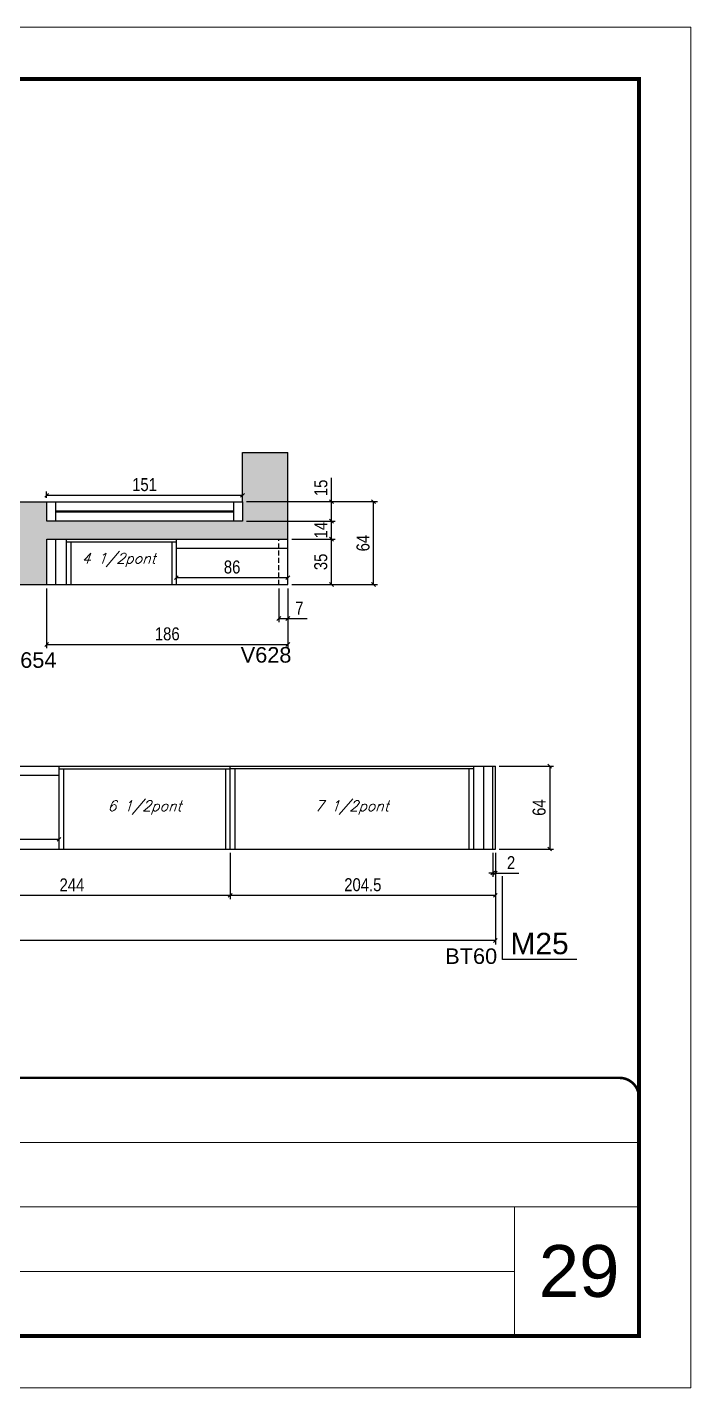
# Model space of a CAD drawing. Extents: x 3309 to 9590, y -2522 to 14608.
# Drawn here: x 4283 to 4794, y 5518 to 6568 of the extents above; entities that cross this region are included whole.
import ezdxf

# ---------------------------------------------------------------- set-up
doc = ezdxf.new("R2010")
doc.units = 0
for name, pattern in [('CONTINUO', [0]), ('DASHED', [0.75, 0.5, -0.25]), ('HIDDEN', [0.375, 0.25, -0.125])]:
    doc.linetypes.add(name, pattern=pattern)
for name, color, linetype in [('5', 5, 'Continuous'), ('COTA', 241, 'Continuous'), ('NOMENCLATURA', 7, 'Continuous'), ('Painéis', 200, 'Continuous'), ('SARR_2.2x7', 40, 'Continuous'), ('SARR_3.5x7', 81, 'Continuous'), ('texto', 7, 'Continuous')]:
    doc.layers.add(name, color=color, linetype=linetype)
for name, color, linetype, lineweight in [('CARIMBO', 255, 'Continuous', 9), ('Folhas', 255, 'Continuous', 9), ('SARRAFO DE PRESSAO', 251, 'DASHED', 9)]:
    doc.layers.add(name, color=color, linetype=linetype, lineweight=lineweight)
doc.styles.add('ARIAL', font='arial.ttf')
doc.styles.add('COTA TECNICA', font='techl___.ttf', dxfattribs={"height": 10})
doc.styles.add('Romans', font='romans.shx')
doc.styles.get("Standard").update_dxf_attribs({"font": 'arial.ttf'})
doc.dimstyles.new('PAINEL', dxfattribs={"dimtxt": 10, "dimasz": 3, "dimexe": 3, "dimexo": 3, "dimgap": 3, "dimtad": 1, "dimdec": 1, "dimzin": 12, "dimdsep": 46, "dimtxsty": 'COTA TECNICA', "dimblk1": 'OBLIQUE', "dimblk2": 'OBLIQUE', "dimsah": 1, "dimcen": 0.9, "dimclrd": 4, "dimclre": 4, "dimclrt": 240, "dimadec": 1, "dimazin": 3, "dimtfac": 1, "dimtdec": 1, "dimtmove": 0, "dimatfit": 3, "dimfxl": 1, "dimtolj": 1, "dimtzin": 12, "dimarcsym": 0})

# ---------------------------------------------------------------- blocks, each defined once
blk = doc.blocks.new('9999999999')
at = {"color": 30, "linetype": 'CONTINUO'}
for p, q in [((98564.6, 34379.6), (99584, 34379.6)), ((98564.6, 34329.8), (99488, 34329.8)), ((99584, 34329.8), (99488, 34329.8)), ((99488, 34329.8), (99488, 34230.2)), ((98564.6, 34280), (99488, 34280))]:
    blk.add_line(p, q, dxfattribs=at)
at = {"color": 30, "linetype": 'CONTINUO', "const_width": 2}
blk.add_lwpolyline([(99584, 34230.2), (99584, 34414.4, 0.414214), (99569, 34429.4), (98229, 34429.4, 0.414214), (98214, 34414.4), (98214, 34245.2, 0.414214), (98229, 34230.2), (99584, 34230.2)], format="xyb", dxfattribs=at)
at = {"layer": 'Folhas'}
blk.add_lwpolyline([(98139, 34190.2), (99624, 34190.2), (99624, 35240.2), (98139, 35240.2)], close=True, dxfattribs=at)
at = {"layer": 'Folhas', "color": 30, "const_width": 3}
blk.add_lwpolyline([(98214, 34230.2), (99584, 34230.2), (99584, 35200.2), (98214, 35200.2)], close=True, dxfattribs=at)
blk = doc.blocks.new('_Oblique')
at = {"color": 0, "linetype": 'ByBlock', "lineweight": -2}
blk.add_line((-0.5, -0.5), (0.5, 0.5), dxfattribs=at)
blk = doc.blocks.new('*D889')
at = {"layer": 'COTA', "color": 4, "linetype": 'ByBlock', "lineweight": -2, "transparency": 16777216}
for p, q in [((4297.7, 6134.7), (4297.7, 6088.5)), ((4483.7, 6134.7), (4483.7, 6088.5)), ((4297.7, 6091.5), (4483.7, 6091.5))]:
    blk.add_line(p, q, dxfattribs=at)
at = {"layer": 'Defpoints', "color": 0, "linetype": 'ByBlock', "transparency": 16777216}
for p in [(4297.7, 6137.7), (4483.7, 6137.7), (4483.7, 6091.5)]:
    blk.add_point(p, dxfattribs=at)
at = {"layer": 'COTA', "color": 4, "linetype": 'ByBlock', "lineweight": -2, "transparency": 16777216, "xscale": 3, "yscale": 3, "zscale": 3, "rotation": 180}
blk.add_blockref('_Oblique', (4297.7, 6091.5), dxfattribs=at)
at = {"layer": 'COTA', "color": 4, "linetype": 'ByBlock', "lineweight": -2, "transparency": 16777216, "xscale": 3, "yscale": 3, "zscale": 3}
blk.add_blockref('_Oblique', (4483.7, 6091.5), dxfattribs=at)
at = {"layer": 'COTA', "color": 240, "linetype": 'ByBlock', "transparency": 16777216, "insert": (4390.7, 6099.6), "char_height": 10, "attachment_point": 5, "style": 'COTA TECNICA'}
blk.add_mtext('\\A1;186', dxfattribs=at)
blk = doc.blocks.new('*D893')
at = {"layer": 'COTA', "color": 4, "lineweight": -2, "transparency": 16777216}
for p, q in [((4451.7, 6186.7), (4520.3, 6186.7)), ((4517.3, 6172.7), (4517.3, 6186.7)), ((4486.7, 6172.7), (4520.3, 6172.7))]:
    blk.add_line(p, q, dxfattribs=at)
at = {"layer": 'Defpoints', "color": 0, "transparency": 16777216}
for p in [(4448.7, 6186.7, 0), (4517.3, 6186.7), (4483.7, 6172.7, 0)]:
    blk.add_point(p, dxfattribs=at)
at = {"layer": 'COTA', "color": 4, "lineweight": -2, "transparency": 16777216, "xscale": 3, "yscale": 3, "zscale": 3}
for p, rotation in [((4517.3, 6186.7), 90), ((4517.3, 6172.7), 270)]:
    blk.add_blockref('_Oblique', p, dxfattribs=dict(at, rotation=rotation))
at = {"layer": 'COTA', "color": 240, "transparency": 16777216, "insert": (4509.2, 6179.7), "char_height": 10, "attachment_point": 5, "rotation": 90, "style": 'COTA TECNICA'}
blk.add_mtext('\\A1;14', dxfattribs=at)
blk = doc.blocks.new('*D894')
at = {"layer": 'COTA', "color": 4, "lineweight": -2, "transparency": 16777216}
for p, q in [((4517.3, 6201.7), (4517.3, 6220)), ((4451.7, 6201.7), (4520.3, 6201.7)), ((4517.3, 6186.7), (4517.3, 6201.7)), ((4451.7, 6186.7), (4520.3, 6186.7))]:
    blk.add_line(p, q, dxfattribs=at)
at = {"layer": 'Defpoints', "color": 0, "transparency": 16777216}
for p in [(4448.7, 6201.7, 0), (4517.3, 6201.7), (4448.7, 6186.7, 0)]:
    blk.add_point(p, dxfattribs=at)
at = {"layer": 'COTA', "color": 4, "lineweight": -2, "transparency": 16777216, "xscale": 3, "yscale": 3, "zscale": 3}
for p, rotation in [((4517.3, 6201.7), 90), ((4517.3, 6186.7), 270)]:
    blk.add_blockref('_Oblique', p, dxfattribs=dict(at, rotation=rotation))
at = {"layer": 'COTA', "color": 240, "transparency": 16777216, "insert": (4509.2, 6212.3), "char_height": 10, "attachment_point": 5, "rotation": 90, "style": 'COTA TECNICA'}
blk.add_mtext('\\A1;15', dxfattribs=at)
blk = doc.blocks.new('*D895')
at = {"layer": 'COTA', "color": 4, "lineweight": -2, "transparency": 16777216}
for p, q in [((4486.7, 6172.7), (4520.3, 6172.7)), ((4517.3, 6137.7), (4517.3, 6172.7)), ((4486.7, 6137.7), (4520.3, 6137.7))]:
    blk.add_line(p, q, dxfattribs=at)
at = {"layer": 'Defpoints', "color": 0, "transparency": 16777216}
for p in [(4483.7, 6172.7, 0), (4517.3, 6172.7), (4483.7, 6137.7, 0)]:
    blk.add_point(p, dxfattribs=at)
at = {"layer": 'COTA', "color": 4, "lineweight": -2, "transparency": 16777216, "xscale": 3, "yscale": 3, "zscale": 3}
for p, rotation in [((4517.3, 6172.7), 90), ((4517.3, 6137.7), 270)]:
    blk.add_blockref('_Oblique', p, dxfattribs=dict(at, rotation=rotation))
at = {"layer": 'COTA', "color": 240, "transparency": 16777216, "insert": (4509.1, 6155.2), "char_height": 10, "attachment_point": 5, "rotation": 90, "style": 'COTA TECNICA'}
blk.add_mtext('\\A1;35', dxfattribs=at)
blk = doc.blocks.new('*D892')
at = {"layer": 'COTA', "color": 4, "lineweight": -2, "transparency": 16777216}
for p, q in [((4451.7, 6201.7), (4552.8, 6201.7)), ((4549.8, 6137.7), (4549.8, 6201.7)), ((4486.7, 6137.7), (4552.8, 6137.7))]:
    blk.add_line(p, q, dxfattribs=at)
at = {"layer": 'Defpoints', "color": 0, "transparency": 16777216}
for p in [(4448.7, 6201.7, 0), (4549.8, 6201.7), (4483.7, 6137.7, 0)]:
    blk.add_point(p, dxfattribs=at)
at = {"layer": 'COTA', "color": 4, "lineweight": -2, "transparency": 16777216, "xscale": 3, "yscale": 3, "zscale": 3}
for p, rotation in [((4549.8, 6201.7), 90), ((4549.8, 6137.7), 270)]:
    blk.add_blockref('_Oblique', p, dxfattribs=dict(at, rotation=rotation))
at = {"layer": 'COTA', "color": 240, "transparency": 16777216, "insert": (4541.7, 6169.7), "char_height": 10, "attachment_point": 5, "rotation": 90, "style": 'COTA TECNICA'}
blk.add_mtext('\\A1;64', dxfattribs=at)
blk = doc.blocks.new('*D891')
at = {"layer": 'COTA', "color": 4, "lineweight": -2, "transparency": 16777216}
for p, q in [((4297.7, 6204.7), (4297.7, 6209.6)), ((4297.7, 6206.6), (4448.7, 6206.6)), ((4448.7, 6204.7), (4448.7, 6209.6))]:
    blk.add_line(p, q, dxfattribs=at)
at = {"layer": 'Defpoints', "color": 0, "transparency": 16777216}
for p in [(4448.7, 6206.6), (4297.7, 6201.7, 0), (4448.7, 6201.7, 0)]:
    blk.add_point(p, dxfattribs=at)
at = {"layer": 'COTA', "color": 4, "lineweight": -2, "transparency": 16777216, "xscale": 3, "yscale": 3, "zscale": 3, "rotation": 180}
blk.add_blockref('_Oblique', (4297.7, 6206.6), dxfattribs=at)
at = {"layer": 'COTA', "color": 4, "lineweight": -2, "transparency": 16777216, "xscale": 3, "yscale": 3, "zscale": 3}
blk.add_blockref('_Oblique', (4448.7, 6206.6), dxfattribs=at)
at = {"layer": 'COTA', "color": 240, "transparency": 16777216, "insert": (4373.2, 6214.8), "char_height": 10, "attachment_point": 5, "style": 'COTA TECNICA'}
blk.add_mtext('\\A1;151', dxfattribs=at)
blk = doc.blocks.new('*D890')
at = {"layer": 'COTA', "color": 4, "lineweight": -2, "transparency": 16777216}
for p, q in [((4397.7, 6140.7), (4397.7, 6146)), ((4483.7, 6143), (4397.7, 6143)), ((4483.7, 6140.7), (4483.7, 6146))]:
    blk.add_line(p, q, dxfattribs=at)
at = {"layer": 'Defpoints', "color": 0, "transparency": 16777216}
for p in [(4397.7, 6143), (4397.7, 6137.7, 0), (4483.7, 6137.7, 0)]:
    blk.add_point(p, dxfattribs=at)
at = {"layer": 'COTA', "color": 4, "lineweight": -2, "transparency": 16777216, "xscale": 3, "yscale": 3, "zscale": 3, "rotation": 180}
blk.add_blockref('_Oblique', (4397.7, 6143), dxfattribs=at)
at = {"layer": 'COTA', "color": 4, "lineweight": -2, "transparency": 16777216, "xscale": 3, "yscale": 3, "zscale": 3}
blk.add_blockref('_Oblique', (4483.7, 6143), dxfattribs=at)
at = {"layer": 'COTA', "color": 240, "transparency": 16777216, "insert": (4440.7, 6151.2), "char_height": 10, "attachment_point": 5, "style": 'COTA TECNICA'}
blk.add_mtext('\\A1;86', dxfattribs=at)
blk = doc.blocks.new('*D897')
at = {"layer": 'COTA', "color": 4, "lineweight": -2, "transparency": 16777216}
for p, q in [((4476.7, 6134.7), (4476.7, 6108.6)), ((4483.7, 6134.7), (4483.7, 6108.6)), ((4476.7, 6111.6), (4483.7, 6111.6)), ((4483.7, 6111.6), (4498.5, 6111.6))]:
    blk.add_line(p, q, dxfattribs=at)
at = {"layer": 'Defpoints', "color": 0, "transparency": 16777216}
for p in [(4476.7, 6137.7), (4483.7, 6137.7), (4483.7, 6111.6)]:
    blk.add_point(p, dxfattribs=at)
at = {"layer": 'COTA', "color": 4, "lineweight": -2, "transparency": 16777216, "xscale": 3, "yscale": 3, "zscale": 3, "rotation": 180}
blk.add_blockref('_Oblique', (4476.7, 6111.6), dxfattribs=at)
at = {"layer": 'COTA', "color": 4, "lineweight": -2, "transparency": 16777216, "xscale": 3, "yscale": 3, "zscale": 3}
blk.add_blockref('_Oblique', (4483.7, 6111.6), dxfattribs=at)
at = {"layer": 'COTA', "color": 240, "transparency": 16777216, "insert": (4492.6, 6119.6), "char_height": 10, "attachment_point": 5, "style": 'COTA TECNICA'}
blk.add_mtext('\\A1;7', dxfattribs=at)
blk = doc.blocks.new('*D905')
at = {"layer": 'COTA', "color": 4, "linetype": 'ByBlock', "lineweight": -2, "transparency": 16777216}
for p, q in [((4195.2, 5930.6), (4195.2, 5894.9)), ((4439.2, 5930.6), (4439.2, 5894.9)), ((4195.2, 5897.9), (4439.2, 5897.9))]:
    blk.add_line(p, q, dxfattribs=at)
at = {"layer": 'Defpoints', "color": 0, "linetype": 'ByBlock', "transparency": 16777216}
for p in [(4195.2, 5933.6), (4439.2, 5933.6), (4439.2, 5897.9)]:
    blk.add_point(p, dxfattribs=at)
at = {"layer": 'COTA', "color": 4, "linetype": 'ByBlock', "lineweight": -2, "transparency": 16777216, "xscale": 3, "yscale": 3, "zscale": 3, "rotation": 180}
blk.add_blockref('_Oblique', (4195.2, 5897.9), dxfattribs=at)
at = {"layer": 'COTA', "color": 4, "linetype": 'ByBlock', "lineweight": -2, "transparency": 16777216, "xscale": 3, "yscale": 3, "zscale": 3}
blk.add_blockref('_Oblique', (4439.2, 5897.9), dxfattribs=at)
at = {"layer": 'COTA', "color": 240, "linetype": 'ByBlock', "transparency": 16777216, "insert": (4317.2, 5905.9), "char_height": 10, "attachment_point": 5, "style": 'COTA TECNICA'}
blk.add_mtext('\\A1;244', dxfattribs=at)
blk = doc.blocks.new('*D906')
at = {"layer": 'COTA', "color": 4, "linetype": 'ByBlock', "lineweight": -2, "transparency": 16777216}
for p, q in [((4439.2, 5930.6), (4439.2, 5894.9)), ((4643.7, 5930.6), (4643.7, 5894.9)), ((4439.2, 5897.9), (4643.7, 5897.9))]:
    blk.add_line(p, q, dxfattribs=at)
at = {"layer": 'Defpoints', "color": 0, "linetype": 'ByBlock', "transparency": 16777216}
for p in [(4439.2, 5933.6), (4643.7, 5933.6), (4643.7, 5897.9)]:
    blk.add_point(p, dxfattribs=at)
at = {"layer": 'COTA', "color": 4, "linetype": 'ByBlock', "lineweight": -2, "transparency": 16777216, "xscale": 3, "yscale": 3, "zscale": 3, "rotation": 180}
blk.add_blockref('_Oblique', (4439.2, 5897.9), dxfattribs=at)
at = {"layer": 'COTA', "color": 4, "linetype": 'ByBlock', "lineweight": -2, "transparency": 16777216, "xscale": 3, "yscale": 3, "zscale": 3}
blk.add_blockref('_Oblique', (4643.7, 5897.9), dxfattribs=at)
at = {"layer": 'COTA', "color": 240, "linetype": 'ByBlock', "transparency": 16777216, "insert": (4541.5, 5906), "char_height": 10, "attachment_point": 5, "style": 'COTA TECNICA'}
blk.add_mtext('\\A1;204.5', dxfattribs=at)
blk = doc.blocks.new('*D912')
at = {"layer": 'COTA', "color": 4, "lineweight": -2, "transparency": 16777216}
for p, q in [((4646.7, 5997.6), (4688.6, 5997.6)), ((4685.6, 5997.6), (4685.6, 5933.6)), ((4646.7, 5933.6), (4688.6, 5933.6))]:
    blk.add_line(p, q, dxfattribs=at)
at = {"layer": 'Defpoints', "color": 0, "transparency": 16777216}
for p in [(4643.7, 5997.6), (4643.7, 5933.6), (4685.6, 5933.6)]:
    blk.add_point(p, dxfattribs=at)
at = {"layer": 'COTA', "color": 4, "lineweight": -2, "transparency": 16777216, "xscale": 3, "yscale": 3, "zscale": 3}
for p, rotation in [((4685.6, 5997.6), 90), ((4685.6, 5933.6), 270)]:
    blk.add_blockref('_Oblique', p, dxfattribs=dict(at, rotation=rotation))
at = {"layer": 'COTA', "color": 240, "transparency": 16777216, "insert": (4677.5, 5965.6), "char_height": 10, "attachment_point": 5, "rotation": 90, "style": 'COTA TECNICA'}
blk.add_mtext('\\A1;64', dxfattribs=at)
blk = doc.blocks.new('*D908')
at = {"layer": 'COTA', "color": 4, "lineweight": -2, "transparency": 16777216}
blk.add_line((4195.2, 5941.1), (4307.2, 5941.1), dxfattribs=at)
at = {"layer": 'Defpoints', "color": 0, "transparency": 16777216}
for p in [(4195.2, 5941.1, 0), (4307.2, 5941.1, 0), (4307.2, 5941.1)]:
    blk.add_point(p, dxfattribs=at)
at = {"layer": 'COTA', "color": 4, "lineweight": -2, "transparency": 16777216, "xscale": 3, "yscale": 3, "zscale": 3, "rotation": 180}
blk.add_blockref('_Oblique', (4195.2, 5941.1), dxfattribs=at)
at = {"layer": 'COTA', "color": 4, "lineweight": -2, "transparency": 16777216, "xscale": 3, "yscale": 3, "zscale": 3}
blk.add_blockref('_Oblique', (4307.2, 5941.1), dxfattribs=at)
at = {"layer": 'COTA', "color": 240, "transparency": 16777216, "insert": (4251.2, 5949.2), "char_height": 10, "attachment_point": 5, "style": 'COTA TECNICA'}
blk.add_mtext('\\A1;112', dxfattribs=at)
blk = doc.blocks.new('*D907')
at = {"layer": 'COTA', "color": 4, "lineweight": -2, "transparency": 16777216}
for p, q in [((3463.2, 5930.6), (3463.2, 5860)), ((4643.7, 5930.6), (4643.7, 5860)), ((4643.7, 5863), (3463.2, 5863))]:
    blk.add_line(p, q, dxfattribs=at)
at = {"layer": 'Defpoints', "color": 0, "transparency": 16777216}
for p in [(3463.2, 5933.6, 0), (4643.7, 5933.6, 0), (3463.2, 5863)]:
    blk.add_point(p, dxfattribs=at)
at = {"layer": 'COTA', "color": 4, "lineweight": -2, "transparency": 16777216, "xscale": 3, "yscale": 3, "zscale": 3, "rotation": 180}
blk.add_blockref('_Oblique', (3463.2, 5863), dxfattribs=at)
at = {"layer": 'COTA', "color": 4, "lineweight": -2, "transparency": 16777216, "xscale": 3, "yscale": 3, "zscale": 3}
blk.add_blockref('_Oblique', (4643.7, 5863), dxfattribs=at)
at = {"layer": 'COTA', "color": 240, "transparency": 16777216, "insert": (4053.5, 5871.1), "char_height": 10, "attachment_point": 5, "style": 'COTA TECNICA'}
blk.add_mtext('\\A1;1180.5', dxfattribs=at)
blk = doc.blocks.new('*D914')
at = {"layer": 'COTA', "color": 4, "lineweight": -2, "transparency": 16777216}
for p, q in [((4641.7, 5930.6), (4641.7, 5912.1)), ((4643.7, 5930.6), (4643.7, 5912.1)), ((4641.7, 5915.1), (4638.7, 5915.1)), ((4641.7, 5915.1), (4643.7, 5915.1)), ((4643.7, 5915.1), (4661.8, 5915.1))]:
    blk.add_line(p, q, dxfattribs=at)
at = {"layer": 'Defpoints', "color": 0, "transparency": 16777216}
for p in [(4641.7, 5933.6), (4643.7, 5933.6), (4643.7, 5915.1)]:
    blk.add_point(p, dxfattribs=at)
at = {"layer": 'COTA', "color": 4, "lineweight": -2, "transparency": 16777216, "xscale": 3, "yscale": 3, "zscale": 3}
blk.add_blockref('_Oblique', (4641.7, 5915.1), dxfattribs=at)
at = {"layer": 'COTA', "color": 4, "lineweight": -2, "transparency": 16777216, "xscale": 3, "yscale": 3, "zscale": 3, "rotation": 180}
blk.add_blockref('_Oblique', (4643.7, 5915.1), dxfattribs=at)
at = {"layer": 'COTA', "color": 240, "transparency": 16777216, "insert": (4655.8, 5923.1), "char_height": 10, "attachment_point": 5, "style": 'COTA TECNICA'}
blk.add_mtext('\\A1;2', dxfattribs=at)

msp = doc.modelspace()

# ---------------------------------------------------------------- hatches: boundary and pattern name
at = {"layer": 'COTA'}
h = msp.add_hatch(dxfattribs=at)
h.set_pattern_fill('AR-CONC', color=256, scale=0.03)
h.set_pattern_definition([(50, (-97.9818, 0), (5.46554, -0.4781726), [0.5715, -6.2865]), (355, (-97.982, 0), (-1.0573026, 5.7317054), [0.4572, -5.0292175]), (100.451445, (-97.5263, -0.04), (4.4082374, 5.2535326), [0.4857003, -5.3427073]), (46.1842, (-97.982, 1.524), (8.132371, -1.26127), [0.85725, -9.42975]), (96.63556, (-97.304, 1.419), (7.122124, 7.422784), [0.728551, -8.014068]), (351.18415, (-97.982, 1.524), (7.122124, 7.422784), [0.685799, -7.543792]), (21, (-97.2198, 1.143), (4.5484317, -3.067956), [0.5715, -6.2865]), (326, (-97.22, 1.143), (1.854061, 5.525639), [0.4572, -5.0292]), (71.451445, (-96.8407, 0.8873), (6.4024926, 2.457683), [0.4857003, -5.342698]), (37.5, (-97.9818, 0), (0.0926581, 2.53665117), [0, -4.96824, 0, -5.1054, 0, -5.04825]), (7.5, (-97.9818, 0), (2.0045899, 3.0054172), [0, -2.91084, 0, -4.85394, 0, -1.92405]), (327.5, (-99.681, 0), (4.06771786, -0.1718623), [0, -1.905, 0, -5.9436, 0, -7.8867]), (317.5, (-100.443, 0), (4.4438754, 0.7627947), [0, -2.4765, 0, -3.94716, 0, -5.6007])])
h.paths.add_polyline_path([(4267.73, 6137.65), (4297.73, 6137.65), (4297.73, 6172.65), (4483.73, 6172.65), (4483.73, 6239.65), (4448.73, 6239.65), (4448.73, 6201.65), (4448.73, 6186.65), (4297.73, 6186.65), (4297.73, 6201.65), (3463.23, 6201.65), (3463.23, 6185.65), (3663.73, 6185.65), (3663.73, 6137.65), (3693.73, 6137.65), (3693.73, 6187.65), (3817.23, 6187.65), (3817.23, 6137.65), (3847.23, 6137.65), (3847.23, 6187.65), (4042.73, 6187.65), (4042.73, 6137.65), (4072.73, 6137.65), (4072.73, 6187.65), (4267.73, 6187.65)])

# ---------------------------------------------------------------- linework, layer by layer
for p, q in [((4448.73, 6201.65), (4448.73, 6239.65)), ((4448.73, 6239.65), (4483.73, 6239.65)), ((4483.73, 6172.65), (4483.73, 6239.65)), ((3463.23, 6201.65), (4297.73, 6201.65)), ((4267.73, 6137.65), (4297.73, 6137.65))]:
    msp.add_line(p, q, dxfattribs=at)
at = {"layer": 'NOMENCLATURA', "linetype": 'Continuous'}
for p, q in [((4649.31, 5848.25), (4649.31, 5912.56)), ((4706.44, 5848.25), (4649.31, 5848.25))]:
    msp.add_line(p, q, dxfattribs=at)
at = {"layer": 'Painéis', "linetype": 'ByBlock'}
for p, q in [((4297.73, 6186.65), (4297.73, 6201.65)), ((4297.73, 6201.65), (4448.73, 6201.65)), ((4448.73, 6201.65), (4448.73, 6186.65)), ((4448.73, 6186.65), (4297.73, 6186.65)), ((4297.73, 6137.65), (4297.73, 6172.65)), ((4297.73, 6172.65), (4483.73, 6172.65)), ((4483.73, 6137.65), (4483.73, 6172.65)), ((4297.73, 6137.65), (4483.73, 6137.65)), ((3463.23, 5997.61), (4643.73, 5997.61)), ((4439.23, 5933.61), (4439.23, 5997.61)), ((4641.73, 5933.61), (4641.73, 5997.61)), ((4643.73, 5933.61), (4643.73, 5997.61)), ((3463.23, 5933.61), (4643.73, 5933.61))]:
    msp.add_line(p, q, dxfattribs=at)
at = {"layer": 'SARR_2.2x7', "linetype": 'Continuous'}
for p, q in [((4304.73, 6186.65), (4304.73, 6201.65)), ((4441.73, 6201.65), (4441.73, 6186.65)), ((4304.73, 6194.65), (4441.73, 6194.65)), ((4441.73, 6193.65), (4304.73, 6193.65)), ((4304.73, 6137.65), (4304.73, 6172.65)), ((4397.73, 6170.45), (4312.73, 6170.45)), ((4483.73, 6165.65), (4397.73, 6165.65)), ((4634.73, 5933.61), (4634.73, 5997.61)), ((4195.23, 5990.61), (4307.23, 5990.61)), ((4307.23, 5995.41), (4439.23, 5995.41)), ((4626.73, 5995.41), (4439.23, 5995.41))]:
    msp.add_line(p, q, dxfattribs=at)
at = {"layer": 'SARR_2.2x7', "linetype": 'HIDDEN', "ltscale": 15}
msp.add_line((4476.73, 6137.65), (4476.73, 6172.65), dxfattribs=at)
at = {"layer": 'SARR_3.5x7'}
for p, q in [((4312.73, 6172.65), (4312.73, 6137.65)), ((4316.23, 6170.45), (4316.23, 6137.65)), ((4394.23, 6170.45), (4394.23, 6137.65)), ((4397.73, 6137.65), (4397.73, 6172.65)), ((4307.23, 5933.61), (4307.23, 5997.61)), ((4626.73, 5997.61), (4626.73, 5933.61)), ((4310.73, 5995.41), (4310.73, 5933.61)), ((4435.73, 5995.41), (4435.73, 5933.61)), ((4442.73, 5995.41), (4442.73, 5933.61)), ((4623.23, 5995.41), (4623.23, 5933.61))]:
    msp.add_line(p, q, dxfattribs=at)

# ---------------------------------------------------------------- block references
at = {"layer": 'SARRAFO DE PRESSAO', "color": 6, "linetype": 'ByBlock'}
msp.add_blockref('9999999999', (-94829.61, -28672.37), dxfattribs=at)

# ---------------------------------------------------------------- texts
at = {"layer": '5', "linetype": 'Continuous'}
for s, rotation, p in [('V654', 0.00004, (4266.13, 6073.46)), ('V628', 359.99996, (4447.32, 6077.46, 0)), ('BT60', 0.00004, (4605.03, 5844.94))]:
    msp.add_text(s, height=12, rotation=rotation, dxfattribs=at).set_placement(p)
at = {"layer": 'CARIMBO', "style": 'ARIAL'}
msp.add_text('29', height=40, dxfattribs=at).set_placement((4677.23, 5587.98))
at = {"layer": 'NOMENCLATURA', "linetype": 'Continuous'}
msp.add_text('M25', height=16.5, dxfattribs=at).set_placement((4655.37, 5852.44))
at = {"layer": 'texto', "color": 2, "char_height": 8, "attachment_point": 5, "style": 'Romans'}
for s, insert in [('{\\Q19;\\C256;4 1/2pont}', (4353.23, 6156.65)), ('{\\Q19;\\C256;6 1/2pont}', (4373.23, 5965.61)), ('{\\Q19;\\C256;7 1/2pont}', (4532.98, 5965.61))]:
    msp.add_mtext(s, dxfattribs=dict(at, insert=insert))

# ---------------------------------------------------------------- dimensions: what is measured, and where the dimension line sits
at = {"layer": 'COTA'}
for base, p1, p2, angle, picture, middle in [((4448.73, 6206.65, 0), (4297.73, 6201.65), (4448.73, 6201.65), 180, '*D891', (4373.23, 6214.75, 0)), ((4517.28, 6201.65, 0), (4448.73, 6186.65), (4448.73, 6201.65), 90, '*D894', (4509.17, 6212.34, 0)), ((4549.84, 6201.65, 0), (4483.73, 6137.65), (4448.73, 6201.65), 90, '*D892', (4541.73, 6169.65, 0)), ((4517.28, 6172.65, 0), (4483.73, 6137.65), (4483.73, 6172.65), 90, '*D895', (4509.06, 6155.15, 0)), ((4685.61, 5933.61), (4643.73, 5997.61), (4643.73, 5933.61), 90, '*D912', (4677.51, 5965.61))]:
    dim = msp.add_linear_dim(base=base, p1=p1, p2=p2, angle=angle, dimstyle='PAINEL', dxfattribs=at)
    dim.commit()
    dim.dimension.update_dxf_attribs({"geometry": picture, "text_midpoint": middle})
dim = msp.add_linear_dim(base=(4517.28, 6186.65, 0), p1=(4483.73, 6172.65), p2=(4448.73, 6186.65), angle=90, dimstyle='PAINEL', dxfattribs=at)
dim.commit()
dim.dimension.update_dxf_attribs({"geometry": '*D893', "text_midpoint": (4517.28, 6179.65, 0), "dimtype": 160})
dim = msp.add_linear_dim(base=(4397.73, 6143.04, 0), p1=(4483.73, 6137.65), p2=(4397.73, 6137.65), angle=180, dimstyle='PAINEL', override={"dimtmove": 1}, dxfattribs=at)
dim.commit()
dim.dimension.update_dxf_attribs({"geometry": '*D890', "text_midpoint": (4440.73, 6151.17, 0)})
at = {"layer": 'COTA', "linetype": 'ByBlock'}
for base, p1, p2, picture, middle in [((4483.73, 6091.47), (4297.73, 6137.65), (4483.73, 6137.65), '*D889', (4390.73, 6099.59)), ((4643.73, 5897.87), (4439.23, 5933.61), (4643.73, 5933.61), '*D906', (4541.48, 5905.98))]:
    dim = msp.add_linear_dim(base=base, p1=p1, p2=p2, dimstyle='PAINEL', override={"dimtmove": 1}, dxfattribs=at)
    dim.commit()
    dim.dimension.update_dxf_attribs({"geometry": picture, "text_midpoint": middle})
at = {"layer": 'COTA'}
for base, p1, p2, picture, middle in [((4483.73, 6111.56), (4476.73, 6137.65), (4483.73, 6137.65), '*D897', (4492.6, 6119.63)), ((4307.23, 5941.13, 0), (4195.23, 5941.13), (4307.23, 5941.13), '*D908', (4251.23, 5949.19, 0)), ((3463.23, 5862.95, 0), (4643.73, 5933.61), (3463.23, 5933.61), '*D907', (4053.48, 5871.08, 0)), ((4643.73, 5915.07), (4641.73, 5933.61), (4643.73, 5933.61), '*D914', (4655.79, 5923.07))]:
    dim = msp.add_linear_dim(base=base, p1=p1, p2=p2, dimstyle='PAINEL', dxfattribs=at)
    dim.commit()
    dim.dimension.update_dxf_attribs({"geometry": picture, "text_midpoint": middle})
at = {"layer": 'COTA', "linetype": 'ByBlock'}
dim = msp.add_linear_dim(base=(4439.23, 5897.87), p1=(4195.23, 5933.61), p2=(4439.23, 5933.61), dimstyle='PAINEL', dxfattribs=at)
dim.commit()
dim.dimension.update_dxf_attribs({"geometry": '*D905', "text_midpoint": (4317.23, 5905.95)})

doc.saveas('drawing.dxf')
